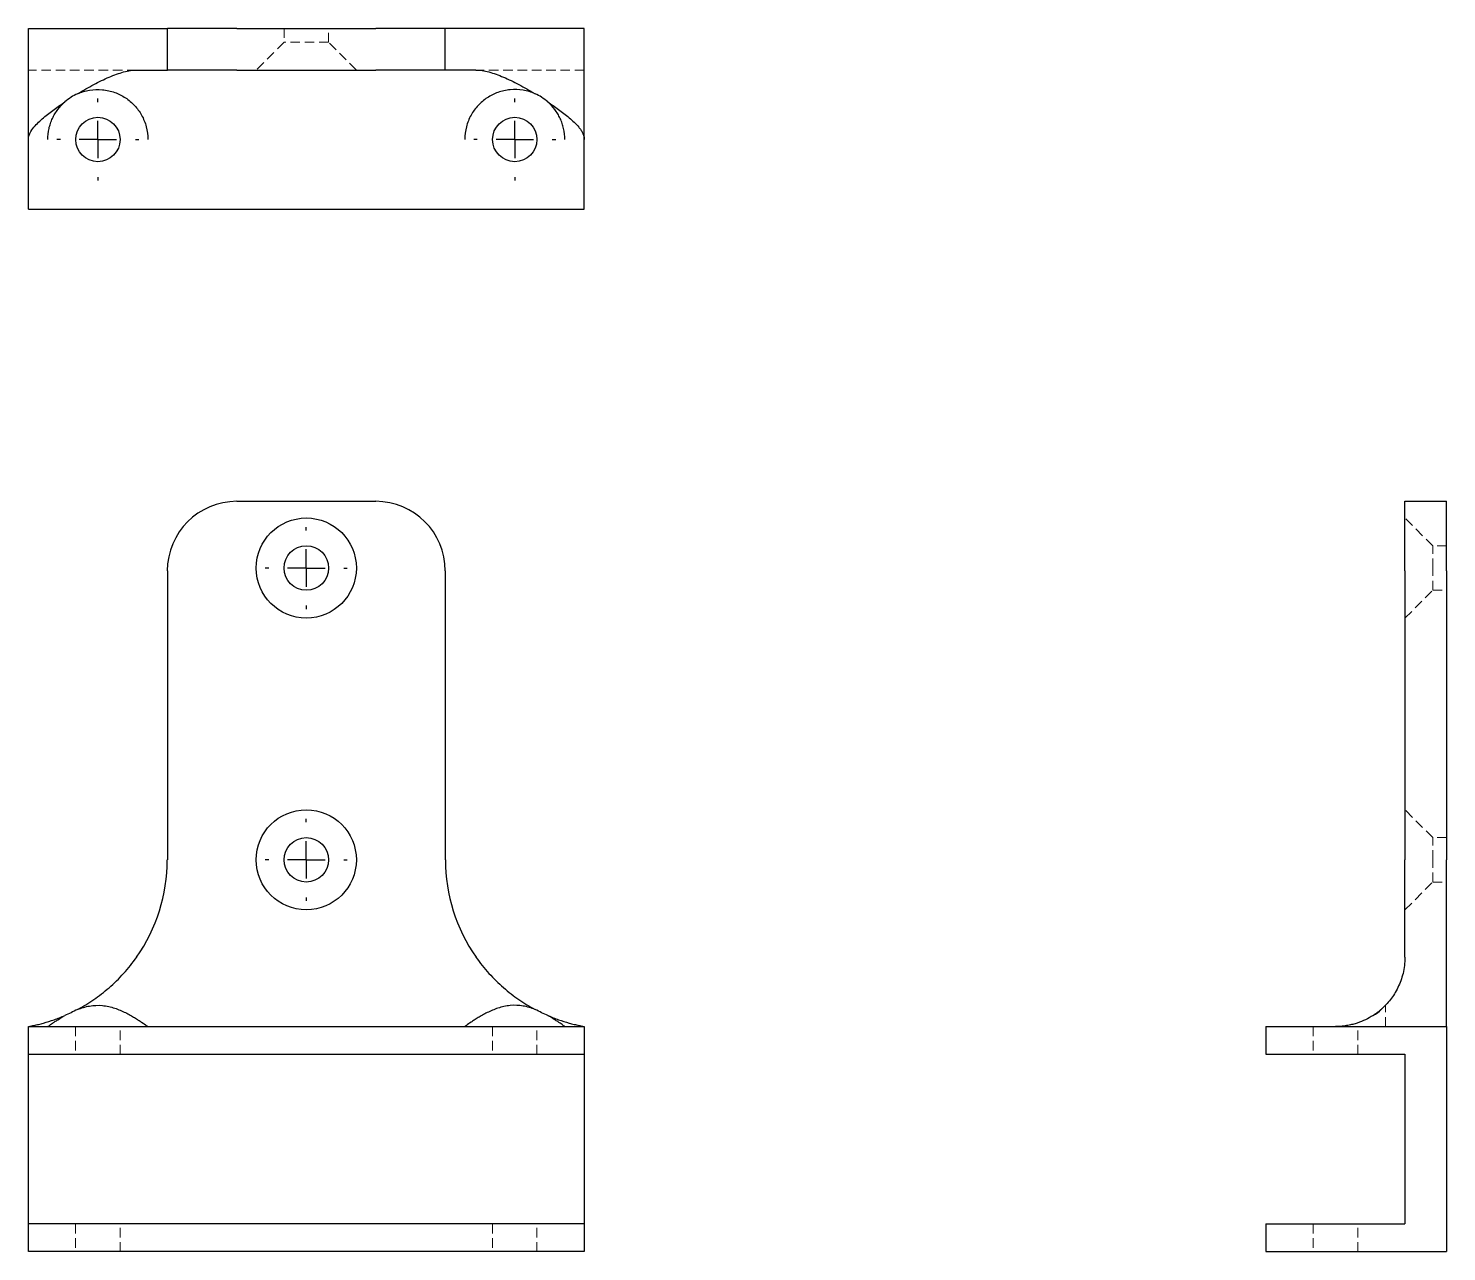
# Model space of a CAD drawing. Header units: millimetres. Extents: x 46 to 235, y 7 to 170.
import ezdxf

# ---------------------------------------------------------------- set-up
doc = ezdxf.new("R2010")
doc.units = ezdxf.units.MM
doc.linetypes.add('HIDDEN', pattern=[1.905, 1.27, -0.635])
doc.layers.add('10', color=7, linetype='Continuous')

# ---------------------------------------------------------------- blocks, each defined once
blk = doc.blocks.new('SW_CENTERMARKSYMBOL_0')
at = {"layer": '10', "color": 0}
for p, q in [((0, 5), (0, 5.46)), ((0, 0), (0, 2.5)), ((-5, 0), (-5.46, 0)), ((0, 0), (-2.5, 0)), ((0, 0), (0, -2.5)), ((0, 0), (2.5, 0)), ((5, 0), (5.46, 0)), ((0, -5), (0, -5.46))]:
    blk.add_line(p, q, dxfattribs=at)
blk = doc.blocks.new('SW_CENTERMARKSYMBOL_1')
at = {"layer": '10', "color": 0}
for p, q in [((0, 5), (0, 5.46)), ((0, 0), (0, 2.5)), ((-5, 0), (-5.46, 0)), ((0, 0), (-2.5, 0)), ((0, 0), (0, -2.5)), ((0, 0), (2.5, 0)), ((5, 0), (5.46, 0)), ((0, -5), (0, -5.46))]:
    blk.add_line(p, q, dxfattribs=at)
blk = doc.blocks.new('SW_CENTERMARKSYMBOL_2')
at = {"layer": '10', "color": 0}
for p, q in [((0, 5), (0, 5.46)), ((0, 0), (0, 2.5)), ((-5, 0), (-5.46, 0)), ((0, 0), (-2.5, 0)), ((0, 0), (0, -2.5)), ((0, 0), (2.5, 0)), ((5, 0), (5.46, 0)), ((0, -5), (0, -5.46))]:
    blk.add_line(p, q, dxfattribs=at)
blk = doc.blocks.new('SW_CENTERMARKSYMBOL_3')
at = {"layer": '10', "color": 0}
for p, q in [((0, 5), (0, 5.46)), ((0, 0), (0, 2.5)), ((-5, 0), (-5.46, 0)), ((0, 0), (-2.5, 0)), ((0, 0), (0, -2.5)), ((0, 0), (2.5, 0)), ((5, 0), (5.46, 0)), ((0, -5), (0, -5.46))]:
    blk.add_line(p, q, dxfattribs=at)

msp = doc.modelspace()

# ---------------------------------------------------------------- linework, layer by layer
at = {"color": 7, "linetype": 'Continuous', "lineweight": 25}
for p, q in [((46.06, 155.22), (46.06, 170.04)), ((46.06, 170.04), (64.58, 170.04)), ((64.58, 164.48), (64.58, 170.04)), ((73.83, 170.04), (64.58, 170.04)), ((73.83, 170.04), (92.35, 170.04)), ((101.61, 170.04), (92.35, 170.04)), ((101.61, 164.48), (101.61, 170.04)), ((120.13, 170.04), (101.61, 170.04)), ((120.13, 155.22), (120.13, 170.04)), ((60.49, 164.48), (64.58, 164.48)), ((73.83, 164.48), (64.58, 164.48)), ((73.83, 164.48), (92.35, 164.48)), ((101.61, 164.48), (92.35, 164.48)), ((105.7, 164.48), (101.61, 164.48)), ((46.06, 145.96), (46.06, 155.22)), ((120.13, 145.96), (120.13, 155.22)), ((46.06, 145.96), (120.13, 145.96)), ((73.83, 107), (92.35, 107)), ((229.48, 107), (235.04, 107)), ((229.48, 97.74), (229.48, 107)), ((235.04, 97.74), (235.04, 107)), ((64.58, 97.74), (64.58, 59.22)), ((101.61, 97.74), (101.61, 59.22)), ((229.48, 97.74), (229.48, 59.22)), ((235.04, 97.74), (235.04, 59.22)), ((229.48, 46.26), (229.48, 59.22)), ((235.04, 37), (235.04, 59.22)), ((46.06, 37), (120.13, 37)), ((46.06, 33.3), (46.06, 37)), ((120.13, 37), (120.13, 33.3)), ((210.96, 37), (210.96, 33.3)), ((210.96, 37), (220.22, 37)), ((220.22, 37), (235.04, 37)), ((235.04, 37), (235.04, 7)), ((46.06, 33.3), (120.13, 33.3)), ((46.06, 10.7), (46.06, 33.3)), ((120.13, 33.3), (120.13, 10.7)), ((210.96, 33.3), (229.48, 33.3)), ((229.48, 33.3), (229.48, 10.7)), ((120.13, 10.7), (46.06, 10.7)), ((46.06, 7), (46.06, 10.7)), ((120.13, 10.7), (120.13, 7)), ((210.96, 10.7), (210.96, 7)), ((210.96, 10.7), (229.48, 10.7)), ((120.13, 7), (46.06, 7)), ((210.96, 7), (235.04, 7))]:
    msp.add_line(p, q, dxfattribs=at)
at = {"color": 7, "linetype": 'HIDDEN', "lineweight": 18}
for p, q in [((80.13, 170.04), (80.13, 168.19)), ((86.06, 168.19), (86.06, 170.04)), ((80.13, 168.19), (76.43, 164.48)), ((86.06, 168.19), (80.13, 168.19)), ((89.76, 164.48), (86.06, 168.19)), ((60.49, 164.48), (46.06, 164.48)), ((120.13, 164.48), (105.7, 164.48)), ((233.19, 101.07), (229.48, 104.78)), ((233.19, 98.11), (233.19, 101.07)), ((235.04, 101.07), (233.19, 101.07)), ((233.19, 95.15), (233.19, 98.11)), ((229.48, 91.44), (233.19, 95.15)), ((233.19, 95.15), (235.04, 95.15)), ((233.19, 62.19), (229.48, 65.89)), ((233.19, 59.22), (233.19, 62.19)), ((235.04, 62.19), (233.19, 62.19)), ((233.19, 56.26), (233.19, 59.22)), ((229.48, 52.56), (233.19, 56.26)), ((233.19, 56.26), (235.04, 56.26)), ((226.89, 37), (226.89, 39.82)), ((225.3, 38.52), (225.12, 38.41)), ((52.35, 37), (52.35, 33.3)), ((58.28, 33.3), (58.28, 37)), ((107.91, 37), (107.91, 33.3)), ((113.83, 33.3), (113.83, 37)), ((217.26, 37), (217.26, 33.3)), ((223.19, 33.3), (223.19, 37)), ((52.35, 10.7), (52.35, 7)), ((58.28, 7), (58.28, 10.7)), ((107.91, 10.7), (107.91, 7)), ((113.83, 7), (113.83, 10.7)), ((217.26, 10.7), (217.26, 7)), ((223.19, 7), (223.19, 10.7))]:
    msp.add_line(p, q, dxfattribs=at)
at = {"color": 7, "linetype": 'Continuous', "lineweight": 25}
for centre, radius in [((55.32, 155.22), 2.96), ((110.87, 155.22), 2.96), ((83.09, 98.11), 6.67), ((83.09, 98.11), 2.96), ((83.09, 59.22), 6.67), ((83.09, 59.22), 2.96)]:
    msp.add_circle(centre, radius, dxfattribs=at)
for centre, radius, start, end in [((73.83, 97.74), 9.26, 90, 180), ((92.35, 97.74), 9.26, 0, 90), ((41.98, 59.22), 22.59, 324.9864, 0), ((124.21, 59.22), 22.59, 180, 215.0136)]:
    msp.add_arc(centre, radius, start, end, dxfattribs=at)
for points, knots in [([(52.62, 161.32), (53.35, 161.76), (54.07, 162.17), (55.46, 162.92), (56.15, 163.25), (57.15, 163.68), (57.48, 163.81), (58.13, 164.04), (58.44, 164.14), (59.37, 164.39), (59.95, 164.48), (60.49, 164.48)], [0, 0, 0, 0, 0.25, 0.25, 0.5, 0.5, 0.625, 0.625, 0.75, 0.75, 1, 1, 1, 1]), ([(105.7, 164.48), (106.24, 164.48), (106.82, 164.39), (107.74, 164.14), (108.05, 164.04), (108.7, 163.81), (109.03, 163.68), (110.04, 163.25), (110.72, 162.92), (112.12, 162.17), (112.84, 161.76), (113.57, 161.32)], [0, 0, 0, 0, 0.25, 0.25, 0.375, 0.375, 0.5, 0.5, 0.75, 0.75, 1, 1, 1, 1]), ([(52.62, 161.32), (53.12, 161.54), (53.65, 161.7), (54.77, 161.89), (55.34, 161.91), (56.2, 161.84), (56.49, 161.79), (57.03, 161.67), (57.3, 161.59), (58.08, 161.31), (58.55, 161.07), (59.22, 160.64), (59.43, 160.48), (59.83, 160.13), (60.02, 159.95), (60.38, 159.56), (60.55, 159.36), (60.87, 158.93), (61.01, 158.7), (61.41, 157.98), (61.62, 157.47), (61.91, 156.37), (61.98, 155.8), (61.98, 155.22)], [0, 0, 0, 0, 0.125, 0.125, 0.25, 0.25, 0.3125, 0.3125, 0.375, 0.375, 0.5, 0.5, 0.5625, 0.5625, 0.625, 0.625, 0.6875, 0.6875, 0.75, 0.75, 0.875, 0.875, 1, 1, 1, 1]), ([(113.57, 161.32), (113.07, 161.54), (112.54, 161.7), (111.41, 161.89), (110.84, 161.91), (109.98, 161.84), (109.7, 161.79), (109.15, 161.67), (108.89, 161.59), (108.11, 161.31), (107.63, 161.07), (106.97, 160.64), (106.76, 160.48), (106.36, 160.13), (106.17, 159.95), (105.81, 159.56), (105.64, 159.36), (105.32, 158.93), (105.17, 158.7), (104.78, 157.98), (104.57, 157.47), (104.28, 156.37), (104.21, 155.8), (104.21, 155.22)], [0, 0, 0, 0, 0.125, 0.125, 0.25, 0.25, 0.3125, 0.3125, 0.375, 0.375, 0.5, 0.5, 0.5625, 0.5625, 0.625, 0.625, 0.6875, 0.6875, 0.75, 0.75, 0.875, 0.875, 1, 1, 1, 1]), ([(46.06, 155.22), (46.06, 155.38), (46.08, 155.53), (46.16, 155.83), (46.21, 155.97), (46.42, 156.38), (46.6, 156.63), (46.99, 157.1), (47.2, 157.32), (47.63, 157.74), (47.85, 157.93), (48.53, 158.51), (49.01, 158.88), (49.95, 159.57), (50.43, 159.91), (50.91, 160.23)], [0, 0, 0, 0, 0.0625, 0.0625, 0.125, 0.125, 0.25, 0.25, 0.375, 0.375, 0.5, 0.5, 0.75, 0.75, 1, 1, 1, 1]), ([(48.65, 155.22), (48.65, 155.72), (48.7, 156.2), (48.86, 156.91), (48.93, 157.14), (49.08, 157.6), (49.17, 157.82), (49.37, 158.25), (49.48, 158.45), (49.72, 158.85), (49.85, 159.04), (50.26, 159.59), (50.57, 159.93), (50.91, 160.23)], [0, 0, 0, 0, 0.25, 0.25, 0.375, 0.375, 0.5, 0.5, 0.625, 0.625, 0.75, 0.75, 1, 1, 1, 1]), ([(115.28, 160.23), (115.76, 159.91), (116.23, 159.57), (117.18, 158.88), (117.65, 158.51), (118.34, 157.93), (118.56, 157.73), (119, 157.32), (119.21, 157.1), (119.49, 156.75), (119.59, 156.63), (119.76, 156.38), (119.84, 156.25), (119.97, 155.97), (120.03, 155.83), (120.11, 155.53), (120.13, 155.38), (120.13, 155.22)], [0, 0, 0, 0, 0.25, 0.25, 0.5, 0.5, 0.625, 0.625, 0.75, 0.75, 0.8125, 0.8125, 0.875, 0.875, 0.9375, 0.9375, 1, 1, 1, 1]), ([(117.54, 155.22), (117.54, 155.72), (117.48, 156.2), (117.33, 156.91), (117.26, 157.14), (117.11, 157.6), (117.02, 157.82), (116.82, 158.25), (116.71, 158.45), (116.47, 158.85), (116.34, 159.04), (115.93, 159.59), (115.62, 159.93), (115.28, 160.23)], [0, 0, 0, 0, 0.25, 0.25, 0.375, 0.375, 0.5, 0.5, 0.625, 0.625, 0.75, 0.75, 1, 1, 1, 1]), ([(52.62, 39.29), (53.35, 39.68), (54.07, 40.11), (55.46, 41.07), (56.15, 41.6), (57.15, 42.47), (57.48, 42.77), (58.13, 43.41), (58.44, 43.74), (59.37, 44.76), (59.95, 45.49), (60.49, 46.26)], [0, 0, 0, 0, 0.25, 0.25, 0.5, 0.5, 0.625, 0.625, 0.75, 0.75, 1, 1, 1, 1]), ([(105.7, 46.26), (106.24, 45.49), (106.82, 44.76), (107.74, 43.75), (108.05, 43.42), (108.7, 42.78), (109.03, 42.48), (110.04, 41.6), (110.72, 41.07), (112.12, 40.11), (112.84, 39.68), (113.57, 39.29)], [0, 0, 0, 0, 0.25, 0.25, 0.375, 0.375, 0.5, 0.5, 0.75, 0.75, 1, 1, 1, 1]), ([(229.48, 46.26), (229.48, 45.49), (229.39, 44.76), (229.14, 43.75), (229.04, 43.42), (228.81, 42.78), (228.68, 42.48), (228.25, 41.6), (227.92, 41.07), (227.17, 40.11), (226.76, 39.68), (226.32, 39.29)], [0, 0, 0, 0, 0.25, 0.25, 0.375, 0.375, 0.5, 0.5, 0.75, 0.75, 1, 1, 1, 1]), ([(52.62, 39.29), (53.12, 39.48), (53.65, 39.64), (54.77, 39.83), (55.34, 39.86), (56.2, 39.78), (56.49, 39.73), (57.03, 39.61), (57.3, 39.54), (58.08, 39.28), (58.55, 39.07), (59.22, 38.75), (59.43, 38.63), (59.83, 38.41), (60.02, 38.3), (60.38, 38.08), (60.55, 37.97), (60.87, 37.77), (61.01, 37.67), (61.41, 37.41), (61.62, 37.26), (61.91, 37.05), (61.98, 37), (61.98, 37)], [0, 0, 0, 0, 0.125, 0.125, 0.25, 0.25, 0.3125, 0.3125, 0.375, 0.375, 0.5, 0.5, 0.5625, 0.5625, 0.625, 0.625, 0.6875, 0.6875, 0.75, 0.75, 0.875, 0.875, 1, 1, 1, 1]), ([(113.57, 39.29), (113.07, 39.48), (112.54, 39.64), (111.41, 39.83), (110.84, 39.86), (109.98, 39.78), (109.7, 39.73), (109.15, 39.61), (108.89, 39.54), (108.11, 39.28), (107.63, 39.07), (106.97, 38.75), (106.76, 38.63), (106.36, 38.41), (106.17, 38.3), (105.81, 38.08), (105.64, 37.97), (105.32, 37.77), (105.17, 37.67), (104.78, 37.41), (104.57, 37.26), (104.28, 37.05), (104.21, 37), (104.21, 37)], [0, 0, 0, 0, 0.125, 0.125, 0.25, 0.25, 0.3125, 0.3125, 0.375, 0.375, 0.5, 0.5, 0.5625, 0.5625, 0.625, 0.625, 0.6875, 0.6875, 0.75, 0.75, 0.875, 0.875, 1, 1, 1, 1]), ([(46.06, 37), (46.06, 37), (46.08, 37), (46.16, 37.02), (46.21, 37.03), (46.42, 37.07), (46.6, 37.11), (46.99, 37.19), (47.2, 37.24), (47.63, 37.35), (47.85, 37.4), (48.53, 37.59), (49.01, 37.74), (49.95, 38.08), (50.43, 38.26), (50.91, 38.47)], [0, 0, 0, 0, 0.0625, 0.0625, 0.125, 0.125, 0.25, 0.25, 0.375, 0.375, 0.5, 0.5, 0.75, 0.75, 1, 1, 1, 1]), ([(48.65, 37), (48.65, 37), (48.7, 37.04), (48.86, 37.15), (48.93, 37.2), (49.08, 37.31), (49.17, 37.37), (49.37, 37.5), (49.48, 37.58), (49.72, 37.74), (49.85, 37.82), (50.26, 38.09), (50.57, 38.28), (50.91, 38.47)], [0, 0, 0, 0, 0.25, 0.25, 0.375, 0.375, 0.5, 0.5, 0.625, 0.625, 0.75, 0.75, 1, 1, 1, 1]), ([(117.54, 37), (117.54, 37), (117.48, 37.04), (117.33, 37.15), (117.26, 37.2), (117.11, 37.31), (117.02, 37.37), (116.82, 37.5), (116.71, 37.58), (116.47, 37.74), (116.34, 37.82), (115.93, 38.09), (115.62, 38.28), (115.28, 38.47)], [0, 0, 0, 0, 0.25, 0.25, 0.375, 0.375, 0.5, 0.5, 0.625, 0.625, 0.75, 0.75, 1, 1, 1, 1]), ([(115.28, 38.47), (115.76, 38.26), (116.23, 38.08), (117.18, 37.74), (117.65, 37.6), (118.34, 37.4), (118.56, 37.34), (119, 37.24), (119.21, 37.19), (119.49, 37.13), (119.59, 37.11), (119.76, 37.07), (119.84, 37.06), (119.97, 37.03), (120.03, 37.02), (120.11, 37), (120.13, 37), (120.13, 37)], [0, 0, 0, 0, 0.25, 0.25, 0.5, 0.5, 0.625, 0.625, 0.75, 0.75, 0.8125, 0.8125, 0.875, 0.875, 0.9375, 0.9375, 1, 1, 1, 1]), ([(225.23, 38.47), (224.91, 38.26), (224.57, 38.08), (223.88, 37.74), (223.51, 37.6), (222.93, 37.4), (222.73, 37.34), (222.32, 37.24), (222.1, 37.19), (221.75, 37.13), (221.63, 37.11), (221.38, 37.07), (221.25, 37.06), (220.97, 37.03), (220.83, 37.02), (220.53, 37), (220.38, 37), (220.22, 37)], [0, 0, 0, 0, 0.25, 0.25, 0.5, 0.5, 0.625, 0.625, 0.75, 0.75, 0.8125, 0.8125, 0.875, 0.875, 0.9375, 0.9375, 1, 1, 1, 1]), ([(226.38, 39.35), (226.28, 39.26), (226.04, 39.05), (225.66, 38.75), (225.35, 38.56), (225.3, 38.52)], [0, 0, 0, 0, 0.352463, 0.88136, 1, 1, 1, 1])]:
    msp.add_open_spline(points, degree=3, knots=knots, dxfattribs=at)
for points in [[(52.62, 161.32), (52.02, 161.05), (51.44, 160.69), (50.91, 160.23)], [(115.28, 160.23), (114.75, 160.69), (114.17, 161.05), (113.57, 161.32)], [(52.62, 39.29), (52.02, 38.97), (51.44, 38.7), (50.91, 38.47)], [(115.28, 38.47), (114.75, 38.7), (114.17, 38.97), (113.57, 39.29)], [(225.23, 38.47), (225.69, 38.7), (226.05, 38.97), (226.32, 39.29)]]:
    msp.add_open_spline(points, degree=3, dxfattribs=at)
at = {"color": 7, "linetype": 'HIDDEN', "lineweight": 18}
msp.add_open_spline([(226.88, 39.82), (226.88, 39.82), (226.87, 39.81), (226.74, 39.68), (226.58, 39.52), (226.42, 39.39), (226.38, 39.35)], degree=3, knots=[0, 0, 0, 0, 0.260697, 0.557703, 0.861675, 1, 1, 1, 1], dxfattribs=at)

# ---------------------------------------------------------------- block references
at = {"layer": '10'}
for name, p in [('SW_CENTERMARKSYMBOL_2', (55.32, 155.22)), ('SW_CENTERMARKSYMBOL_3', (110.87, 155.22)), ('SW_CENTERMARKSYMBOL_0', (83.09, 98.11)), ('SW_CENTERMARKSYMBOL_1', (83.09, 59.22))]:
    msp.add_blockref(name, p, dxfattribs=at)

doc.saveas('drawing.dxf')
